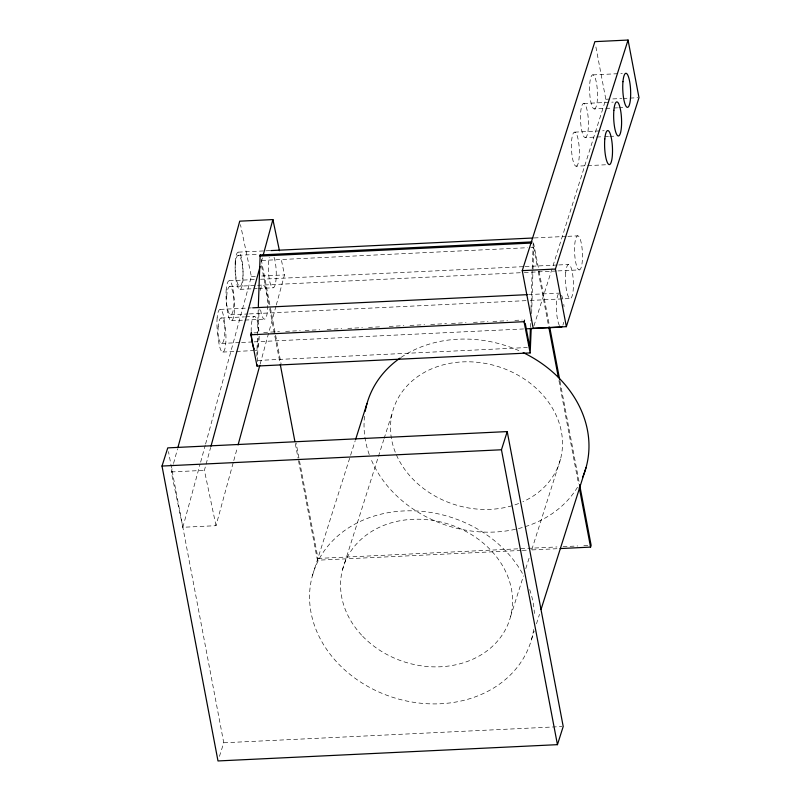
<?xml version="1.0" encoding="UTF-8"?>
<svg xmlns="http://www.w3.org/2000/svg" width="801" height="801" viewBox="0 0 801 801"><rect width="100%" height="100%" fill="white"/><g stroke="black" fill="none" stroke-linecap="round" stroke-linejoin="round"><path stroke-width="0.6" stroke-dasharray="4 3" d="M256.821 356.295L257.431 336.29M257.461 335.239L258.222 309.977M257.471 361.551L258.182 337.982M258.393 331.244L259.063 308.926M530.432 327.399L530.652 320.03M530.973 309.506L532.174 269.927M532.204 268.806L533.306 241.842L538.723 269.296M531.654 313.652L532.895 272.67M532.995 269.516L533.666 247.409L528.79 247.649M233.131 462.988L216.01 525.686L182.848 527.278L171.234 471.939L173.216 464.7M173.547 463.499L177.492 449.031M182.848 527.278L199.97 464.58M200.63 462.167L205.246 445.296M205.577 444.084L251.354 276.505L240.47 224.62M216.01 525.686L204.395 470.347L210.653 447.439M261.376 261.777L262.698 256.951M233.792 460.575L237.416 447.318M260.145 364.125L275.955 306.262M276.285 305.051L284.515 274.913L280.891 257.622M219.434 756.404L223.759 742.777L168.47 451.564M312.49 575.388L355.243 440.61M521.061 550.437L317.436 560.209L317.997 558.427L296.08 442.973M342.508 569.701L378.072 457.591M378.452 456.39L383.749 439.699M384.12 438.507L392.45 412.265M533.947 325.867L605.826 99.264L595.824 46.548M510.617 616.4L523.484 575.849M525.756 568.69L529.531 556.765M531.804 549.606L560.56 458.963M531.554 639.338L534.207 630.988M536.47 623.829L539.504 614.287M592.84 74.893L622.357 73.482M605.826 99.264L621.796 98.493M623.028 98.433L637.766 97.722M583.759 103.509L613.276 102.097M594.262 108.946A17.051 3.895 87.3 0 0 596.585 83.644A17.051 3.895 87.3 0 0 589.806 83.164A17.051 3.895 87.3 0 0 594.262 108.946L612.665 108.065M613.886 108.005L617.571 107.825M618.803 107.765L624.93 107.474M574.677 132.135L604.194 130.723M585.181 137.572A17.051 3.895 87.3 0 0 587.503 112.27A17.051 3.895 87.3 0 0 580.725 111.79A17.051 3.895 87.3 0 0 585.181 137.572L603.584 136.691M604.815 136.631L608.49 136.45M609.721 136.39L615.849 136.1M576.099 166.197A17.051 3.895 87.3 0 0 578.422 140.886A17.051 3.895 87.3 0 0 571.654 140.415A17.051 3.895 87.3 0 0 576.099 166.197L605.546 164.776M238.398 252.135L264.61 250.883M265.852 250.823L270.848 250.583M534.177 237.947L566.617 236.385M567.869 236.325L577.851 235.844M238.227 255.319L257.872 254.368M261.757 260.455L527.569 247.699M251.354 276.505L255.499 276.305M261.717 276.005L284.515 274.913M229.316 280.761L254.277 279.559M260.525 279.269L523.844 266.633M525.096 266.573L557.536 265.011M558.788 264.951L568.77 264.47M229.657 286.658L523.033 272.6M524.285 272.54L556.735 270.978M557.977 270.918L579.193 269.897A17.051 3.895 87.3 0 0 581.536 244.485A17.051 3.895 87.3 0 0 574.778 244.235A17.051 3.895 87.3 0 0 579.263 269.907M240.03 289.371L257.221 288.55M258.453 288.49L273.191 287.789M220.245 309.386L251.444 307.884M528.49 294.598L559.689 293.096M230.668 314.813L248.14 313.972M249.381 313.912L528.93 300.505M530.182 300.445L570.122 298.523M221.096 318.007L244.435 316.886M245.657 316.826L254.257 316.415M231.469 320.72L243.744 320.13M244.976 320.07L264.63 319.128M253.917 332.896L258.793 332.665M263.669 332.425L279.519 331.664M285.617 331.374L300.245 330.673M305.131 330.443L319.759 329.742M327.078 329.391L341.707 328.68M347.804 328.39L362.432 327.689M368.53 327.399L381.947 326.758M389.256 326.407L403.894 325.697M409.992 325.406L424.62 324.705M430.718 324.415L446.568 323.654M451.444 323.414L466.072 322.713M473.391 322.362L488.019 321.662M492.905 321.431L507.534 320.73M514.853 320.38L522.162 320.03M221.587 343.439L240.31 342.538M241.552 342.478L252.786 341.937M254.037 341.877L523.594 328.951M222.898 352.07L235.184 351.479M236.415 351.419L256.06 350.478M257.912 360.44L527.378 347.514M171.234 471.939L204.395 470.347M317.997 558.427L556.985 546.953M563.083 546.662L577.721 545.962M583.809 545.671L588.695 545.431M522.282 550.387L527.158 550.147M532.034 549.917L558.858 548.625M223.759 742.777L561.962 726.547M539.083 271.199L549.596 326.578M559.979 381.266L579.363 483.343M533.666 247.409L537.581 268.025M538.232 271.459L548.575 325.937M558.958 380.625L578.562 483.914M261.256 259.534L281.091 363.984M261.516 265.672L268.986 305.011M269.677 308.665L280.06 363.344M295.289 443.554L298.052 458.132M298.513 460.565L317.436 560.209M533.656 629.416A114.112 94.608 17.6 0 1 372.565 688.98A114.112 94.608 17.6 0 1 342.738 531.914A114.112 94.608 17.6 0 1 523.343 575.088M529.661 589.496A114.112 94.608 17.6 0 1 534.387 613.516M577.521 487.198A114.112 94.608 17.6 0 1 470.127 530.863A114.112 94.608 17.6 0 1 370.543 457.972M369.261 454.608A114.112 94.608 17.6 0 1 364.575 415.809M401.111 357.396A114.112 94.608 17.6 0 1 521.101 351.629M518.668 503.509A87.269 72.35 17.6 0 1 390.498 428.195A87.269 72.35 17.6 0 1 517.516 374.898A87.269 72.35 17.6 0 1 522.843 501.756M559.418 325.556A17.051 3.895 87.3 0 1 556.405 308.165A17.051 3.895 87.3 0 1 558.808 293.446M561.581 295.249A17.051 3.895 87.3 0 1 563.243 301.036M563.764 304.3A17.051 3.895 87.3 0 1 564.024 306.643M563.654 322.262A17.051 3.895 87.3 0 1 562.883 325.136M259.134 336.19A17.061 3.895 87.3 0 1 255.289 350.267M251.194 331.534A17.061 3.895 87.3 0 1 254.438 316.405A17.061 3.895 87.3 0 1 258.983 332.025M260.345 290.463A17.061 3.895 87.3 0 1 266.242 291.264A17.061 3.895 87.3 0 1 266.443 316.565A17.061 3.895 87.3 0 1 260.495 309.156M274.042 257.221A17.061 3.895 87.3 0 1 275.704 282.192A17.061 3.895 87.3 0 1 269.977 282.423A17.061 3.895 87.3 0 1 269.256 257.411M362.673 636.264A87.269 72.35 17.6 0 0 508.375 623.288A87.269 72.35 17.6 0 0 408.64 519.589A87.269 72.35 17.6 0 0 362.673 636.264M235.324 260.525A17.051 3.895 87.3 0 0 239.819 286.197A17.051 3.895 87.3 0 0 242.082 260.776A17.051 3.895 87.3 0 0 235.324 260.525M226.242 289.151A17.051 3.895 87.3 0 0 230.738 314.823A17.051 3.895 87.3 0 0 233.001 289.391A17.051 3.895 87.3 0 0 226.242 289.151M565.696 272.861A17.051 3.895 87.3 0 0 570.182 298.533A17.051 3.895 87.3 0 0 572.455 273.111A17.051 3.895 87.3 0 0 565.696 272.861M217.161 317.777A17.051 3.895 87.3 0 0 221.657 343.439A17.051 3.895 87.3 0 0 223.92 318.017A17.051 3.895 87.3 0 0 217.161 317.777M218.252 326.277A17.061 3.895 87.3 0 0 222.708 352.08A17.061 3.895 87.3 0 0 225.031 326.758A17.061 3.895 87.3 0 0 218.252 326.277M226.813 294.928A17.061 3.895 87.3 0 0 231.279 320.74A17.061 3.895 87.3 0 0 233.592 295.409A17.061 3.895 87.3 0 0 226.813 294.928M235.384 263.579A17.061 3.895 87.3 0 0 239.839 289.391A17.061 3.895 87.3 0 0 242.162 264.06A17.061 3.895 87.3 0 0 235.384 263.579"/><path stroke-width="1.2" d="M258.333 306.613L260.155 254.948L532.124 241.922M530.392 328.45L529.821 347.394L525.256 323.344M531.213 328.24L530.182 352.961L524.034 321.702L524.535 320.13M257.371 364.926L257.001 366.047L250.913 334.798L251.474 333.016L251.804 334.728M177.822 447.829L239.739 221.166L272.901 219.574L279.439 250.703M210.983 446.237L260.065 266.593M263.349 254.538L272.901 219.574M238.077 444.905L259.814 365.336M162.012 466.052L167.769 447.879L507.223 431.589L563.213 726.487L557.446 744.66L217.992 760.95L162.012 466.052L501.456 449.772L507.223 431.589M355.624 439.419L366.968 403.644M522.252 270.638L594.893 41.642L628.054 40.05L638.988 97.672L566.347 326.658L533.186 328.25L522.252 270.638L555.413 269.046L628.054 40.05M541.015 609.521L586.032 467.594M560.079 548.565L590.557 547.103L591.128 545.321L579.594 484.555M270.848 250.583L532.925 238.007M259.864 256.09L531.774 243.043M252.685 307.824L527.248 294.658M250.913 334.798L524.034 321.702M526.097 328.831L561.04 327.148M257.001 366.047L530.092 352.921M260.175 254.948L260.535 255.729M555.413 269.046L566.347 326.658M549.836 327.789L559.749 380.044M548.805 327.148L558.267 376.981M579.253 487.559L590.557 547.103M501.456 449.772L557.446 744.66M280.29 364.565L294.828 441.121M523.203 352.62A114.112 94.608 17.6 0 1 582.677 477.146M365.226 411.334A114.112 94.608 17.6 0 1 400.12 358.067M562.172 326.508A17.051 3.895 87.3 0 1 559.979 326.428M254.317 349.086A17.061 3.895 87.3 0 1 251.214 332.365M604.805 138.933A17.051 3.895 87.3 0 0 609.291 164.606A17.051 3.895 87.3 0 0 611.563 139.184A17.051 3.895 87.3 0 0 604.805 138.933M613.876 110.308A17.051 3.895 87.3 0 0 618.372 135.98A17.051 3.895 87.3 0 0 620.645 110.558A17.051 3.895 87.3 0 0 613.876 110.308M622.958 81.692A17.051 3.895 87.3 0 0 627.453 107.354A17.051 3.895 87.3 0 0 629.726 81.932A17.051 3.895 87.3 0 0 622.958 81.692"/></g></svg>
